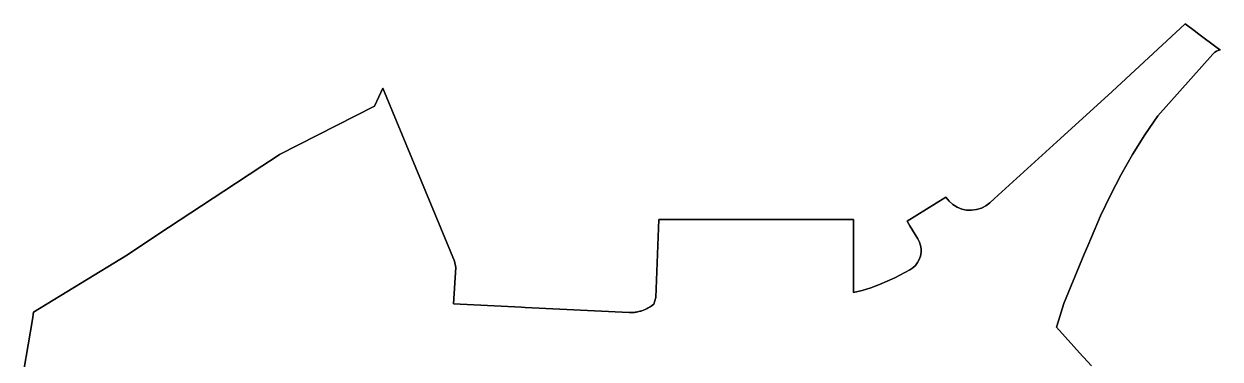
# Model space of a CAD drawing. Header units: inches. Extents: x 130170 to 284068, y 377793 to 804530.
# Drawn here: x 209350 to 210208, y 740795 to 741036 of the extents above; entities that cross this region are included whole.
import ezdxf

# ---------------------------------------------------------------- set-up
doc = ezdxf.new("R2010")
doc.units = ezdxf.units.IN
doc.header["$MEASUREMENT"] = 0
doc.layers.add('muni_il', color=7, linetype='Continuous')

msp = doc.modelspace()

# ---------------------------------------------------------------- linework, layer by layer
at = {"layer": 'muni_il'}
for points in [[(210115.68, 740790.4), (210109.89, 740796.65), (210109.17, 740797.45), (210090.58, 740818.18), (210092.04, 740822.85), (210095.77, 740835.17), (210110.43, 740870.56), (210113.11, 740876.69), (210115.78, 740882.83), (210122.29, 740898.07), (210129.37, 740913.05), (210137.01, 740927.76), (210145.21, 740942.16), (210153.96, 740956.24), (210163.23, 740969.97), (210202.71, 741014.21), (210203.18, 741014.65), (210204.21, 741015.56), (210205.36, 741016.3), (210206.61, 741016.85), (210207.94, 741017.2), (210206.9, 741017.98), (210191.76, 741029.34), (210190.34, 741030.39), (210182.99, 741035.91), (210130.58, 740987.36), (210093.55, 740953.54), (210046.13, 740910.54), (210042.83, 740907.55), (210039.97, 740905.37), (210036.77, 740903.71), (210033.33, 740902.62), (210029.76, 740902.14), (210026.16, 740902.27), (210022.63, 740903.02), (210019.28, 740904.35), (210016.22, 740906.25), (210013.52, 740908.63), (210011.26, 740911.45), (209983.4, 740894.28), (209985.5, 740890.88), (209991.18, 740881.65), (209992.35, 740879.35), (209992.36, 740879.34), (209993.14, 740876.9), (209993.53, 740874.35), (209993.49, 740871.78), (209993.05, 740869.24), (209992.21, 740866.8), (209990.98, 740864.54), (209989.41, 740862.5), (209987.53, 740860.74), (209985.39, 740859.3), (209974.64, 740853.69), (209974.63, 740853.69), (209963.56, 740848.76), (209957.51, 740846.51), (209957.51, 740846.51), (209951.33, 740844.66), (209951.33, 740844.66), (209945.04, 740843.21), (209945.04, 740895.54), (209829.52, 740895.54), (209805.5, 740895.54), (209803.27, 740839.6), (209801.77, 740834.71), (209800.8, 740834.07), (209799.94, 740833.42), (209799.11, 740832.93), (209797.84, 740832.07), (209796.97, 740831.64), (209795.6, 740830.98), (209793.3, 740830.08), (209792.43, 740829.75), (209791.89, 740829.63), (209789.28, 740829.1), (209788.32, 740828.9), (209788.04, 740828.89), (209784.12, 740828.75), (209709.63, 740832.43), (209707.01, 740832.56), (209658.16, 740834.97), (209659.69, 740861.12), (209658.95, 740865.54), (209607.38, 740989.73), (209604.54, 740983.54), (209601.47, 740976.86), (209533.25, 740942.14), (209531.57, 740941.04), (209520.68, 740933.86), (209493.3, 740915.81), (209446.14, 740884.72), (209424.21, 740870.27), (209357.01, 740828.91), (209356.12, 740823.65), (209350.03, 740787.46)], [(209350.03, 740787.46), (209356.12, 740823.65), (209357.01, 740828.91), (209424.21, 740870.27), (209446.14, 740884.72), (209493.3, 740915.81), (209520.68, 740933.86), (209531.57, 740941.04), (209533.25, 740942.14), (209601.47, 740976.86), (209604.54, 740983.54), (209607.38, 740989.73), (209658.95, 740865.54), (209659.69, 740861.12), (209658.16, 740834.97), (209707.01, 740832.56), (209709.63, 740832.43), (209784.12, 740828.75), (209788.04, 740828.89), (209788.32, 740828.9), (209789.28, 740829.1), (209791.89, 740829.63), (209792.43, 740829.75), (209793.3, 740830.08), (209795.6, 740830.98), (209796.97, 740831.64), (209797.84, 740832.07), (209799.11, 740832.93), (209799.94, 740833.42), (209800.8, 740834.07), (209801.77, 740834.71), (209803.27, 740839.6), (209805.5, 740895.54), (209829.52, 740895.54), (209945.04, 740895.54), (209945.04, 740843.21), (209951.33, 740844.66), (209951.33, 740844.66), (209957.51, 740846.51), (209957.51, 740846.51), (209963.56, 740848.76), (209974.63, 740853.69), (209974.64, 740853.69), (209985.39, 740859.3), (209987.53, 740860.74), (209989.41, 740862.5), (209990.98, 740864.54), (209992.21, 740866.8), (209993.05, 740869.24), (209993.49, 740871.78), (209993.53, 740874.35), (209993.14, 740876.9), (209992.36, 740879.34), (209992.35, 740879.35), (209991.18, 740881.65), (209985.5, 740890.88), (209983.4, 740894.28), (210011.26, 740911.45), (210013.52, 740908.63), (210016.22, 740906.25), (210019.28, 740904.35), (210022.63, 740903.02), (210026.16, 740902.27), (210029.76, 740902.14), (210033.33, 740902.62), (210036.77, 740903.71), (210039.97, 740905.37), (210042.83, 740907.55), (210046.13, 740910.54), (210093.55, 740953.54), (210130.58, 740987.36), (210182.99, 741035.91), (210190.34, 741030.39), (210191.76, 741029.34), (210206.9, 741017.98), (210207.94, 741017.2), (210206.61, 741016.85), (210205.36, 741016.3), (210204.21, 741015.56), (210203.18, 741014.65), (210202.71, 741014.21), (210163.23, 740969.97), (210153.96, 740956.24), (210145.21, 740942.16), (210137.01, 740927.76), (210129.37, 740913.05), (210122.29, 740898.07), (210115.78, 740882.83), (210113.11, 740876.69), (210110.43, 740870.56), (210095.77, 740835.17), (210092.04, 740822.85), (210090.58, 740818.18), (210109.17, 740797.45), (210109.89, 740796.65), (210115.68, 740790.4)]]:
    msp.add_lwpolyline(points, dxfattribs=at)

doc.saveas('drawing.dxf')
